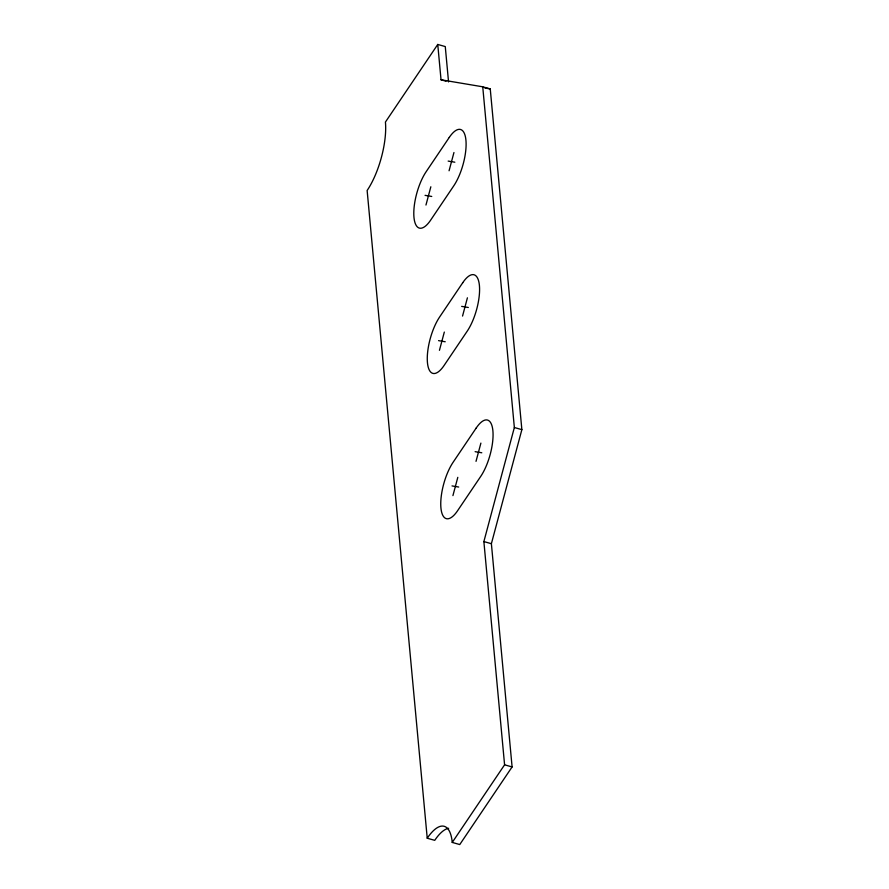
<?xml version="1.0" encoding="UTF-8"?>
<svg xmlns="http://www.w3.org/2000/svg" width="889" height="889" viewBox="0 0 889 889"><rect width="100%" height="100%" fill="white"/><g stroke="black" fill="none" stroke-linecap="round" stroke-linejoin="round"><path stroke-width="1.33" d="M425.964 205.037L430.843 186.779M449.067 170.777L453.946 152.53M439.444 350.322L444.322 332.064M462.547 316.062L467.414 297.815M452.923 495.606L457.802 477.349M476.015 461.347L480.893 443.1M437.755 44.45L385.426 122.06A50.117 17.847 -74.3 0 1 367.135 190.49L427.231 838.227A50.117 17.847 -74.3 0 1 452.245 842.428L504.585 764.818L483.872 541.579L514.353 427.52L482.738 86.8L441.033 79.788L437.755 44.45L445.267 46.572L448.545 81.91M452.245 842.428L459.769 844.55L512.097 766.94L491.384 543.701L521.865 429.643L490.25 88.922L482.738 86.8M484.872 88.011L490.25 88.922M448.167 161.087L454.835 162.209M425.064 195.347L431.743 196.469M461.647 306.372L468.314 307.494M438.544 340.631L445.222 341.754M475.126 451.668L481.794 452.779M452.023 485.916L458.691 487.039M441.033 79.788L446.045 81.199M514.353 427.52L521.865 429.643M483.872 541.579L491.384 543.701M504.585 764.818L512.097 766.94M427.231 838.227L434.743 840.338A50.117 17.847 -74.3 0 1 448.634 828.292M449.256 137.439L426.153 171.699A33.415 11.901 -74.3 0 0 413.963 217.316A33.415 11.901 -74.3 0 0 430.654 220.128L453.746 185.868A33.415 11.901 -74.3 0 0 465.936 140.24A33.415 11.901 -74.3 0 0 449.256 137.439M462.736 282.724L439.633 316.984A33.415 11.901 -74.3 0 0 427.442 362.601A33.415 11.901 -74.3 0 0 444.133 365.412L467.225 331.153A33.415 11.901 -74.3 0 0 479.415 285.525A33.415 11.901 -74.3 0 0 462.736 282.724M476.215 428.009L453.112 462.269A33.415 11.901 -74.3 0 0 440.922 507.886A33.415 11.901 -74.3 0 0 457.602 510.697L480.705 476.437A33.415 11.901 -74.3 0 0 492.895 430.809A33.415 11.901 -74.3 0 0 476.215 428.009"/></g></svg>
